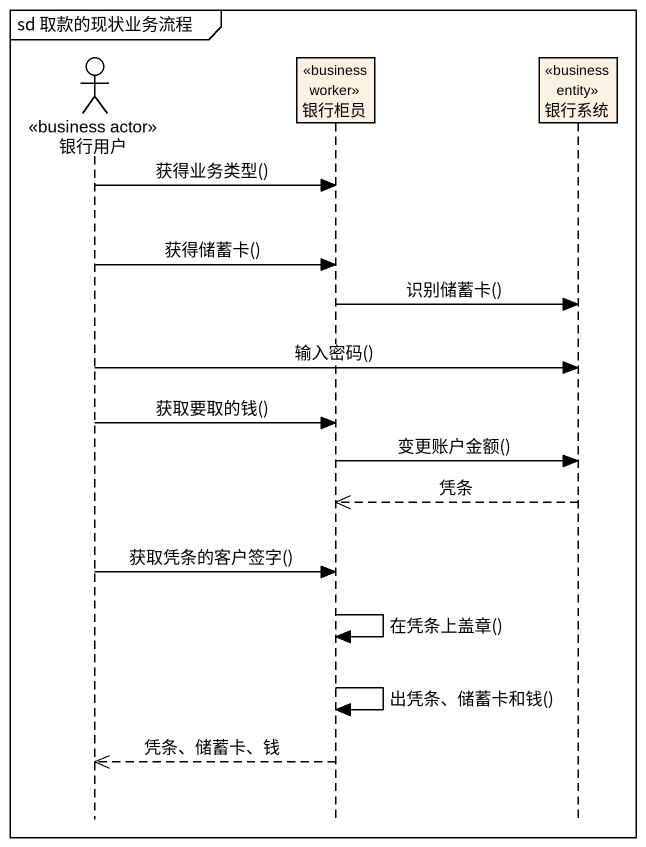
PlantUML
@startuml
mainframe sd 取款的现状业务流程
hide footbox
actor 银行用户 <<business actor>>
participant 银行柜员 <<business worker>>
participant 银行系统 <<business entity>>

银行用户 -> 银行柜员 : 获得业务类型()
银行用户 -> 银行柜员 : 获得储蓄卡()
银行柜员 -> 银行系统 : 识别储蓄卡()
银行用户 -> 银行系统 : 输入密码()
银行用户 -> 银行柜员 : 获取要取的钱()
银行柜员 -> 银行系统 : 变更账户金额()
银行系统 -->> 银行柜员 : 凭条
银行用户 -> 银行柜员 : 获取凭条的客户签字()
银行柜员 -> 银行柜员 : 在凭条上盖章()
银行柜员 -> 银行柜员 : 出凭条、储蓄卡和钱()
银行柜员 -->> 银行用户 : 凭条、储蓄卡、钱
@enduml
